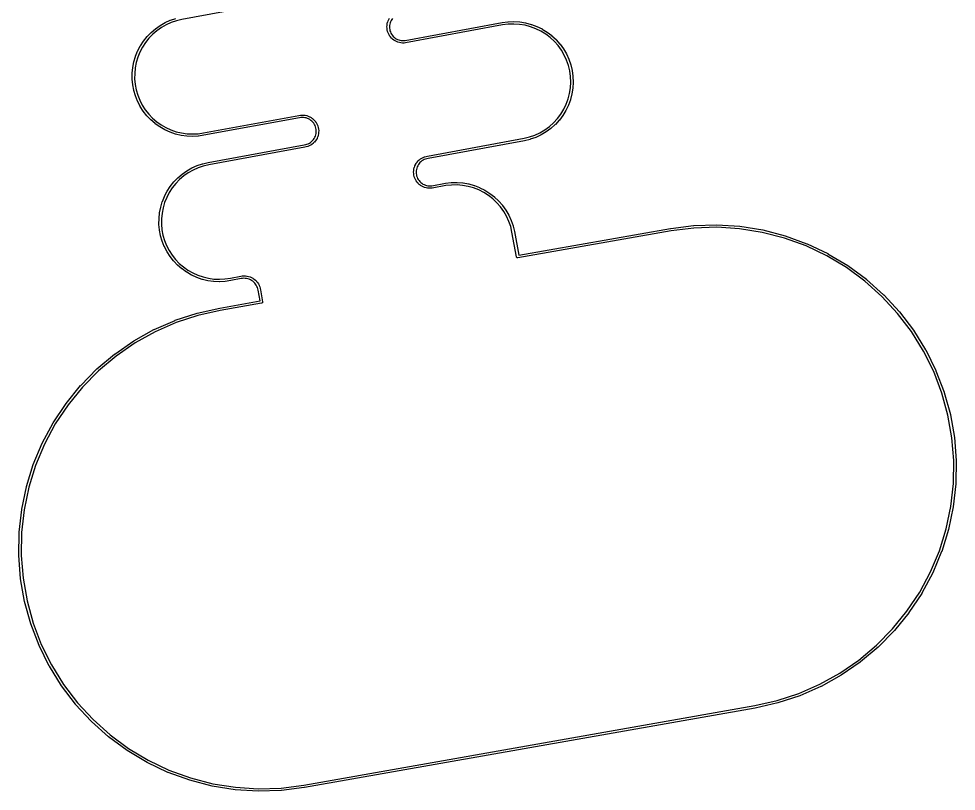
# Model space of a CAD drawing. Header units: metres. Extents: x 0 to 117, y 0 to 64.
# Drawn here: x 107.09 to 116.77, y -0.01 to 7.97 of the extents above; entities that cross this region are included whole.
import ezdxf

# ---------------------------------------------------------------- set-up
doc = ezdxf.new("R2010")
doc.units = ezdxf.units.M

msp = doc.modelspace()

# ---------------------------------------------------------------- linework, layer by layer
for points in [[(109.7702, 8.1391), (108.7788, 7.9578), (108.7788, 7.9578), (108.7788, 7.9578), (108.7788, 7.9578), (108.7231, 7.9448), (108.7231, 7.9448), (108.7231, 7.9448), (108.7231, 7.9448), (108.6692, 7.9267), (108.6692, 7.9267), (108.6692, 7.9267), (108.6692, 7.9267), (108.6172, 7.9034), (108.6172, 7.9034), (108.6172, 7.9034), (108.6172, 7.9034), (108.5677, 7.8753), (108.5677, 7.8753), (108.5677, 7.8753), (108.5677, 7.8753), (108.5211, 7.8426), (108.5211, 7.8426), (108.5211, 7.8426), (108.5211, 7.8426), (108.4778, 7.8056), (108.4778, 7.8056), (108.4778, 7.8056), (108.4778, 7.8056), (108.4383, 7.7647), (108.4383, 7.7647), (108.4383, 7.7647), (108.4383, 7.7647), (108.4029, 7.7201), (108.4029, 7.7201), (108.4029, 7.7201), (108.4029, 7.7201), (108.3718, 7.6724), (108.3718, 7.6724), (108.3718, 7.6724), (108.3718, 7.6724), (108.3455, 7.6219), (108.3455, 7.6219), (108.3455, 7.6219), (108.3455, 7.6219), (108.3241, 7.5692), (108.3241, 7.5692), (108.3241, 7.5692), (108.3241, 7.5692), (108.3079, 7.5146), (108.3079, 7.5146), (108.3079, 7.5146), (108.3079, 7.5146), (108.2969, 7.4588), (108.2969, 7.4588), (108.2969, 7.4588), (108.2969, 7.4588), (108.2913, 7.4021), (108.2913, 7.4021), (108.2913, 7.4021), (108.2913, 7.4021), (108.2912, 7.3452), (108.2912, 7.3452), (108.2912, 7.3452), (108.2912, 7.3452), (108.2965, 7.2885), (108.2965, 7.2885), (108.2965, 7.2885), (108.2965, 7.2885), (108.3071, 7.2326), (108.3071, 7.2326), (108.3071, 7.2326), (108.3071, 7.2326), (108.3231, 7.178), (108.3231, 7.178), (108.3231, 7.178), (108.3231, 7.178), (108.3442, 7.1251), (108.3442, 7.1251), (108.3442, 7.1251), (108.3442, 7.1251), (108.3703, 7.0745), (108.3703, 7.0745), (108.3703, 7.0745), (108.3703, 7.0745), (108.4011, 7.0266), (108.4011, 7.0266), (108.4011, 7.0266), (108.4011, 7.0266), (108.4363, 6.9819), (108.4363, 6.9819), (108.4363, 6.9819), (108.4363, 6.9819), (108.4756, 6.9407), (108.4756, 6.9407), (108.4756, 6.9407), (108.4756, 6.9407), (108.5187, 6.9035), (108.5187, 6.9035), (108.5187, 6.9035), (108.5187, 6.9035), (108.5651, 6.8705), (108.5651, 6.8705), (108.5651, 6.8705), (108.5651, 6.8705), (108.6144, 6.8422), (108.6144, 6.8422), (108.6144, 6.8422), (108.6144, 6.8422), (108.6663, 6.8187), (108.6663, 6.8187), (108.6663, 6.8187), (108.6663, 6.8187), (108.7201, 6.8002), (108.7201, 6.8002), (108.7201, 6.8002), (108.7201, 6.8002), (108.7755, 6.787), (108.7755, 6.787), (108.7755, 6.787), (108.7755, 6.787), (108.8319, 6.7791), (108.8319, 6.7791), (108.8319, 6.7791), (108.8319, 6.7791), (108.8888, 6.7767), (108.8888, 6.7767), (108.8888, 6.7767), (108.8888, 6.7767), (108.9456, 6.7797), (108.9456, 6.7797), (108.9456, 6.7797), (108.9456, 6.7797), (109.0023, 6.7882), (109.0023, 6.7882), (109.0023, 6.7882), (109.0023, 6.7882), (109.9868, 6.9678), (109.9869, 6.9678), (110.0017, 6.9705), (110.0029, 6.9706), (110.018, 6.9718), (110.0192, 6.9719), (110.0343, 6.9716), (110.0356, 6.9715), (110.0506, 6.9698), (110.0518, 6.9696), (110.0666, 6.9664), (110.0678, 6.9661), (110.0822, 6.9614), (110.0833, 6.961), (110.0972, 6.955), (110.0983, 6.9544), (110.1115, 6.9471), (110.1126, 6.9464), (110.125, 6.9378), (110.126, 6.9371), (110.1375, 6.9273), (110.1384, 6.9265), (110.1489, 6.9156), (110.1497, 6.9147), (110.1591, 6.9029), (110.1598, 6.9018), (110.168, 6.8891), (110.1686, 6.8881), (110.1755, 6.8746), (110.1761, 6.8735), (110.1816, 6.8595), (110.182, 6.8583), (110.1862, 6.8438), (110.1865, 6.8426), (110.1892, 6.8277), (110.1893, 6.8265), (110.1906, 6.8114), (110.1906, 6.8102), (110.1904, 6.7951), (110.1903, 6.7938), (110.1886, 6.7788), (110.1884, 6.7776), (110.1852, 6.7628), (110.1849, 6.7616), (110.1803, 6.7472), (110.1799, 6.7461), (110.1739, 6.7322), (110.1733, 6.7311), (110.166, 6.7179), (110.1654, 6.7168), (110.1568, 6.7044), (110.156, 6.7034), (110.1463, 6.6919), (110.1454, 6.6909), (110.1346, 6.6804), (110.1337, 6.6796), (110.1219, 6.6702), (110.1209, 6.6695), (110.1082, 6.6612), (110.1071, 6.6606), (110.0937, 6.6537), (110.0926, 6.6532), (110.0785, 6.6476), (110.0773, 6.6472), (110.0628, 6.643), (110.0618, 6.6427), (110.047, 6.6398), (110.0468, 6.6398), (109.0555, 6.4585), (109.0555, 6.4585), (109.0555, 6.4585), (109.0555, 6.4585), (108.9997, 6.4455), (108.9997, 6.4455), (108.9997, 6.4455), (108.9997, 6.4455), (108.9458, 6.4273), (108.9458, 6.4273), (108.9458, 6.4273), (108.9458, 6.4273), (108.8938, 6.404), (108.8938, 6.404), (108.8938, 6.404), (108.8938, 6.404), (108.8443, 6.376), (108.8443, 6.376), (108.8443, 6.376), (108.8443, 6.376), (108.7977, 6.3433), (108.7977, 6.3433), (108.7977, 6.3433), (108.7977, 6.3433), (108.7544, 6.3063), (108.7544, 6.3063), (108.7544, 6.3063), (108.7544, 6.3063), (108.7149, 6.2653), (108.7149, 6.2653), (108.7149, 6.2653), (108.7149, 6.2653), (108.6795, 6.2208), (108.6795, 6.2208), (108.6795, 6.2208), (108.6795, 6.2208), (108.6484, 6.173), (108.6484, 6.173), (108.6484, 6.173), (108.6484, 6.173), (108.6221, 6.1226), (108.6221, 6.1226), (108.6221, 6.1226), (108.6221, 6.1226), (108.6007, 6.0698), (108.6007, 6.0698), (108.6007, 6.0698), (108.6007, 6.0698), (108.5845, 6.0153), (108.5845, 6.0153), (108.5845, 6.0153), (108.5845, 6.0153), (108.5735, 5.9594), (108.5735, 5.9594), (108.5735, 5.9594), (108.5735, 5.9594), (108.5679, 5.9027), (108.5679, 5.9027), (108.5679, 5.9027), (108.5679, 5.9027), (108.5678, 5.8458), (108.5678, 5.8458), (108.5678, 5.8458), (108.5678, 5.8458), (108.5731, 5.7891), (108.5731, 5.7891), (108.5731, 5.7891), (108.5731, 5.7891), (108.5837, 5.7332), (108.5837, 5.7332), (108.5837, 5.7332), (108.5837, 5.7332), (108.5997, 5.6786), (108.5997, 5.6786), (108.5997, 5.6786), (108.5997, 5.6786), (108.6208, 5.6257), (108.6208, 5.6257), (108.6208, 5.6257), (108.6208, 5.6257), (108.6469, 5.5751), (108.6469, 5.5751), (108.6469, 5.5751), (108.6469, 5.5751), (108.6777, 5.5272), (108.6777, 5.5272), (108.6777, 5.5272), (108.6777, 5.5272), (108.7129, 5.4825), (108.7129, 5.4825), (108.7129, 5.4825), (108.7129, 5.4825), (108.7522, 5.4413), (108.7522, 5.4413), (108.7522, 5.4413), (108.7522, 5.4413), (108.7953, 5.4041), (108.7953, 5.4041), (108.7953, 5.4041), (108.7953, 5.4041), (108.8417, 5.3712), (108.8417, 5.3712), (108.8417, 5.3712), (108.8417, 5.3712), (108.891, 5.3428), (108.891, 5.3428), (108.891, 5.3428), (108.891, 5.3428), (108.9429, 5.3193), (108.9429, 5.3193), (108.9429, 5.3193), (108.9429, 5.3193), (108.9967, 5.3009), (108.9967, 5.3009), (108.9967, 5.3009), (108.9967, 5.3009), (109.0521, 5.2876), (109.0521, 5.2876), (109.0521, 5.2876), (109.0521, 5.2876), (109.1085, 5.2798), (109.1085, 5.2798), (109.1085, 5.2798), (109.1085, 5.2798), (109.1654, 5.2773), (109.1654, 5.2773), (109.1654, 5.2773), (109.1654, 5.2773), (109.2222, 5.2803), (109.2222, 5.2803), (109.2222, 5.2803), (109.2222, 5.2803), (109.2789, 5.2889), (109.2789, 5.2889), (109.2789, 5.2889), (109.2789, 5.2889), (109.3864, 5.3086), (109.3865, 5.3087), (109.4014, 5.3113), (109.4026, 5.3114), (109.4177, 5.3126), (109.419, 5.3126), (109.4341, 5.3123), (109.4353, 5.3122), (109.4504, 5.3104), (109.4516, 5.3102), (109.4664, 5.307), (109.4676, 5.3066), (109.482, 5.302), (109.4832, 5.3015), (109.497, 5.2955), (109.4982, 5.295), (109.5114, 5.2876), (109.5124, 5.287), (109.5249, 5.2783), (109.5259, 5.2776), (109.5375, 5.2678), (109.5384, 5.267), (109.5489, 5.2561), (109.5498, 5.2552), (109.5592, 5.2434), (109.5599, 5.2424), (109.5682, 5.2297), (109.5688, 5.2286), (109.5758, 5.2152), (109.5764, 5.2141), (109.582, 5.2), (109.5824, 5.1989), (109.5867, 5.1843), (109.587, 5.1831), (109.5899, 5.1682), (109.5899, 5.1681), (109.6122, 5.046), (109.6124, 5.0447), (109.6124, 5.0435), (109.6124, 5.0422), (109.6121, 5.041), (109.6118, 5.0398), (109.6114, 5.0386), (109.6108, 5.0375), (109.6102, 5.0364), (109.6094, 5.0354), (109.6085, 5.0345), (109.6076, 5.0337), (109.6066, 5.033), (109.6055, 5.0324), (109.6043, 5.0318), (109.6032, 5.0314), (109.6019, 5.0312), (109.1748, 4.9558), (109.1748, 4.9558), (109.1748, 4.9558), (109.1748, 4.9558), (108.9436, 4.9036), (108.9436, 4.9036), (108.9436, 4.9036), (108.9436, 4.9036), (108.7187, 4.8297), (108.7187, 4.8297), (108.7187, 4.8297), (108.7187, 4.8297), (108.5018, 4.7348), (108.5018, 4.7348), (108.5018, 4.7348), (108.5018, 4.7348), (108.295, 4.6197), (108.295, 4.6197), (108.295, 4.6197), (108.295, 4.6197), (108.1, 4.4855), (108.1, 4.4855), (108.1, 4.4855), (108.1, 4.4855), (107.9187, 4.3334), (107.9187, 4.3334), (107.9187, 4.3334), (107.9187, 4.3334), (107.7527, 4.1647), (107.7527, 4.1647), (107.7527, 4.1647), (107.7527, 4.1647), (107.6034, 3.981), (107.6034, 3.981), (107.6034, 3.981), (107.6034, 3.981), (107.4723, 3.7839), (107.4723, 3.7839), (107.4723, 3.7839), (107.4723, 3.7839), (107.3605, 3.5753), (107.3605, 3.5753), (107.3605, 3.5753), (107.3605, 3.5753), (107.2691, 3.3569), (107.2691, 3.3569), (107.2691, 3.3569), (107.2691, 3.3569), (107.1988, 3.1309), (107.1988, 3.1309), (107.1988, 3.1309), (107.1988, 3.1309), (107.1503, 2.8992), (107.1503, 2.8992), (107.1503, 2.8992), (107.1503, 2.8992), (107.1241, 2.664), (107.1241, 2.664), (107.1241, 2.664), (107.1241, 2.664), (107.1203, 2.4273), (107.1203, 2.4273), (107.1203, 2.4273), (107.1203, 2.4273), (107.1391, 2.1914), (107.1391, 2.1914), (107.1391, 2.1914), (107.1391, 2.1914), (107.1802, 1.9583), (107.1802, 1.9583), (107.1802, 1.9583), (107.1802, 1.9583), (107.2432, 1.7301), (107.2432, 1.7301), (107.2432, 1.7301), (107.2432, 1.7301), (107.3277, 1.509), (107.3277, 1.509), (107.3277, 1.509), (107.3277, 1.509), (107.4328, 1.2969), (107.4328, 1.2969), (107.4328, 1.2969), (107.4328, 1.2969), (107.5576, 1.0958), (107.5576, 1.0958), (107.5576, 1.0958), (107.5576, 1.0958), (107.701, 0.9074), (107.701, 0.9074), (107.701, 0.9074), (107.701, 0.9074), (107.8616, 0.7336), (107.8616, 0.7336), (107.8616, 0.7336), (107.8616, 0.7336), (108.038, 0.5757), (108.038, 0.5757), (108.038, 0.5757), (108.038, 0.5757), (108.2286, 0.4354), (108.2286, 0.4354), (108.2286, 0.4354), (108.2286, 0.4354), (108.4317, 0.3138), (108.4317, 0.3138), (108.4317, 0.3138), (108.4317, 0.3138), (108.6454, 0.2121), (108.6454, 0.2121), (108.6454, 0.2121), (108.6454, 0.2121), (108.8678, 0.1311), (108.8678, 0.1311), (108.8678, 0.1311), (108.8678, 0.1311), (109.0969, 0.0717), (109.0969, 0.0717), (109.0969, 0.0717), (109.0969, 0.0717), (109.3307, 0.0343), (109.3307, 0.0343), (109.3307, 0.0343), (109.3307, 0.0343), (109.5669, 0.0193), (109.5669, 0.0193), (109.5669, 0.0193), (109.5669, 0.0193), (109.8035, 0.0268), (109.8035, 0.0268), (109.8035, 0.0268), (109.8035, 0.0268), (110.0385, 0.057), (110.0385, 0.057), (110.0385, 0.057), (110.0385, 0.057), (114.6912, 0.8773), (114.6912, 0.8773), (114.6912, 0.8773), (114.6912, 0.8773), (114.9224, 0.9295), (114.9224, 0.9295), (114.9224, 0.9295), (114.9224, 0.9295), (115.1473, 1.0034), (115.1473, 1.0034), (115.1473, 1.0034), (115.1473, 1.0034), (115.3641, 1.0983), (115.3641, 1.0983), (115.3641, 1.0983), (115.3641, 1.0983), (115.5709, 1.2134), (115.5709, 1.2134), (115.5709, 1.2134), (115.5709, 1.2134), (115.7659, 1.3476), (115.7659, 1.3476), (115.7659, 1.3476), (115.7659, 1.3476), (115.9472, 1.4997), (115.9472, 1.4997), (115.9472, 1.4997), (115.9472, 1.4997), (116.1133, 1.6684), (116.1133, 1.6684), (116.1133, 1.6684), (116.1133, 1.6684), (116.2625, 1.8521), (116.2625, 1.8521), (116.2625, 1.8521), (116.2625, 1.8521), (116.3936, 2.0492), (116.3936, 2.0492), (116.3936, 2.0492), (116.3936, 2.0492), (116.5054, 2.2578), (116.5054, 2.2578), (116.5054, 2.2578), (116.5054, 2.2578), (116.5969, 2.4762), (116.5969, 2.4762), (116.5969, 2.4762), (116.5969, 2.4762), (116.6672, 2.7022), (116.6672, 2.7022), (116.6672, 2.7022), (116.6672, 2.7022), (116.7156, 2.9339), (116.7156, 2.9339), (116.7156, 2.9339), (116.7156, 2.9339), (116.7419, 3.1691), (116.7419, 3.1691), (116.7419, 3.1691), (116.7419, 3.1691), (116.7456, 3.4058), (116.7456, 3.4058), (116.7456, 3.4058), (116.7456, 3.4058), (116.7269, 3.6417), (116.7269, 3.6417), (116.7269, 3.6417), (116.7269, 3.6417), (116.6858, 3.8748), (116.6858, 3.8748), (116.6858, 3.8748), (116.6858, 3.8748), (116.6227, 4.103), (116.6227, 4.103), (116.6227, 4.103), (116.6227, 4.103), (116.5382, 4.3241), (116.5382, 4.3241), (116.5382, 4.3241), (116.5382, 4.3241), (116.4331, 4.5362), (116.4331, 4.5362), (116.4331, 4.5362), (116.4331, 4.5362), (116.3083, 4.7373), (116.3083, 4.7373), (116.3083, 4.7373), (116.3083, 4.7373), (116.165, 4.9257), (116.165, 4.9257), (116.165, 4.9257), (116.165, 4.9257), (116.0044, 5.0995), (116.0044, 5.0995), (116.0044, 5.0995), (116.0044, 5.0995), (115.828, 5.2574), (115.828, 5.2574), (115.828, 5.2574), (115.828, 5.2574), (115.6374, 5.3977), (115.6374, 5.3977), (115.6374, 5.3977), (115.6374, 5.3977), (115.4343, 5.5193), (115.4343, 5.5193), (115.4343, 5.5193), (115.4343, 5.5193), (115.2206, 5.621), (115.2206, 5.621), (115.2206, 5.621), (115.2206, 5.621), (114.9982, 5.702), (114.9982, 5.702), (114.9982, 5.702), (114.9982, 5.702), (114.7691, 5.7614), (114.7691, 5.7614), (114.7691, 5.7614), (114.7691, 5.7614), (114.5353, 5.7988), (114.5353, 5.7988), (114.5353, 5.7988), (114.5353, 5.7988), (114.2991, 5.8139), (114.2991, 5.8139), (114.2991, 5.8139), (114.2991, 5.8139), (114.0625, 5.8064), (114.0625, 5.8064), (114.0625, 5.8064), (114.0625, 5.8064), (113.8274, 5.7764), (113.8274, 5.7764), (113.8274, 5.7764), (113.8274, 5.7764), (112.2473, 5.4978), (112.2461, 5.4976), (112.2449, 5.4976), (112.2436, 5.4977), (112.2424, 5.4979), (112.2412, 5.4982), (112.2401, 5.4986), (112.2389, 5.4992), (112.2379, 5.4998), (112.2369, 5.5006), (112.236, 5.5014), (112.2352, 5.5024), (112.2345, 5.5034), (112.2338, 5.5045), (112.2333, 5.5056), (112.2329, 5.5068), (112.2326, 5.508), (112.1855, 5.7642), (112.1855, 5.7642), (112.1855, 5.7642), (112.1855, 5.7642), (112.1721, 5.8206), (112.1721, 5.8206), (112.1721, 5.8206), (112.1721, 5.8206), (112.1535, 5.8751), (112.1535, 5.8751), (112.1535, 5.8751), (112.1535, 5.8751), (112.1297, 5.9275), (112.1297, 5.9275), (112.1297, 5.9275), (112.1297, 5.9275), (112.101, 5.9775), (112.101, 5.9775), (112.101, 5.9775), (112.101, 5.9775), (112.0675, 6.0244), (112.0675, 6.0244), (112.0675, 6.0244), (112.0675, 6.0244), (112.0297, 6.0678), (112.0297, 6.0678), (112.0297, 6.0678), (112.0297, 6.0678), (111.9879, 6.1074), (111.9879, 6.1074), (111.9879, 6.1074), (111.9879, 6.1074), (111.9424, 6.1428), (111.9424, 6.1428), (111.9424, 6.1428), (111.9424, 6.1428), (111.8938, 6.1736), (111.8938, 6.1736), (111.8938, 6.1736), (111.8938, 6.1736), (111.8424, 6.1996), (111.8424, 6.1996), (111.8424, 6.1996), (111.8424, 6.1996), (111.7887, 6.2205), (111.7887, 6.2205), (111.7887, 6.2205), (111.7887, 6.2205), (111.7332, 6.2361), (111.7332, 6.2361), (111.7332, 6.2361), (111.7332, 6.2361), (111.6765, 6.2463), (111.6765, 6.2463), (111.6765, 6.2463), (111.6765, 6.2463), (111.6191, 6.251), (111.6191, 6.251), (111.6191, 6.251), (111.6191, 6.251), (111.5615, 6.25), (111.5615, 6.25), (111.5615, 6.25), (111.5615, 6.25), (111.504, 6.2437), (111.504, 6.2437), (111.504, 6.2437), (111.504, 6.2437), (111.3627, 6.2179), (111.3617, 6.2177), (111.3471, 6.2162), (111.3458, 6.2162), (111.3311, 6.2161), (111.3299, 6.2161), (111.3152, 6.2175), (111.314, 6.2177), (111.2995, 6.2204), (111.2983, 6.2207), (111.2841, 6.2248), (111.283, 6.2252), (111.2693, 6.2306), (111.2682, 6.2311), (111.255, 6.2378), (111.254, 6.2384), (111.2416, 6.2464), (111.2406, 6.2471), (111.229, 6.2562), (111.228, 6.257), (111.2174, 6.2672), (111.2165, 6.268), (111.2069, 6.2792), (111.2061, 6.2801), (111.1976, 6.2922), (111.1969, 6.2932), (111.1895, 6.306), (111.189, 6.307), (111.1829, 6.3205), (111.1824, 6.3216), (111.1776, 6.3356), (111.1773, 6.3367), (111.1738, 6.3511), (111.1736, 6.3523), (111.1716, 6.3669), (111.1715, 6.3681), (111.1708, 6.3828), (111.1708, 6.384), (111.1716, 6.3988), (111.1717, 6.4), (111.1739, 6.4146), (111.1741, 6.4158), (111.1777, 6.4301), (111.178, 6.4312), (111.1829, 6.4451), (111.1834, 6.4463), (111.1896, 6.4597), (111.1901, 6.4607), (111.1976, 6.4735), (111.1983, 6.4745), (111.2069, 6.4864), (111.2077, 6.4874), (111.2174, 6.4984), (111.2183, 6.4993), (111.229, 6.5094), (111.23, 6.5102), (111.2416, 6.5192), (111.2426, 6.5199), (111.2551, 6.5277), (111.2562, 6.5283), (111.2694, 6.535), (111.2705, 6.5355), (111.2842, 6.5408), (111.2854, 6.5412), (111.2996, 6.5452), (111.3007, 6.5454), (111.3152, 6.5482), (111.3152, 6.5482), (112.31, 6.732), (112.31, 6.732), (112.31, 6.732), (112.31, 6.732), (112.3669, 6.7459), (112.3669, 6.7459), (112.3669, 6.7459), (112.3669, 6.7459), (112.4218, 6.7652), (112.4218, 6.7652), (112.4218, 6.7652), (112.4218, 6.7652), (112.4746, 6.7898), (112.4746, 6.7898), (112.4746, 6.7898), (112.4746, 6.7898), (112.5247, 6.8195), (112.5247, 6.8195), (112.5247, 6.8195), (112.5247, 6.8195), (112.5717, 6.8539), (112.5717, 6.8539), (112.5717, 6.8539), (112.5717, 6.8539), (112.6152, 6.8927), (112.6152, 6.8927), (112.6152, 6.8927), (112.6152, 6.8927), (112.6546, 6.9356), (112.6546, 6.9356), (112.6546, 6.9356), (112.6546, 6.9356), (112.6896, 6.9821), (112.6896, 6.9821), (112.6896, 6.9821), (112.6896, 6.9821), (112.7199, 7.0318), (112.7199, 7.0318), (112.7199, 7.0318), (112.7199, 7.0318), (112.7452, 7.0843), (112.7452, 7.0843), (112.7452, 7.0843), (112.7452, 7.0843), (112.7653, 7.1389), (112.7653, 7.1389), (112.7653, 7.1389), (112.7653, 7.1389), (112.7799, 7.1953), (112.7799, 7.1953), (112.7799, 7.1953), (112.7799, 7.1953), (112.789, 7.2529), (112.789, 7.2529), (112.789, 7.2529), (112.789, 7.2529), (112.7924, 7.311), (112.7924, 7.311), (112.7924, 7.311), (112.7924, 7.311), (112.7901, 7.3692), (112.7901, 7.3692), (112.7901, 7.3692), (112.7901, 7.3692), (112.7821, 7.4269), (112.7821, 7.4269), (112.7821, 7.4269), (112.7821, 7.4269), (112.7685, 7.4835), (112.7685, 7.4835), (112.7685, 7.4835), (112.7685, 7.4835), (112.7494, 7.5386), (112.7494, 7.5386), (112.7494, 7.5386), (112.7494, 7.5386), (112.7251, 7.5915), (112.7251, 7.5915), (112.7251, 7.5915), (112.7251, 7.5915), (112.6957, 7.6417), (112.6957, 7.6417), (112.6957, 7.6417), (112.6957, 7.6417), (112.6615, 7.6889), (112.6615, 7.6889), (112.6615, 7.6889), (112.6615, 7.6889), (112.6229, 7.7325), (112.6229, 7.7325), (112.6229, 7.7325), (112.6229, 7.7325), (112.5802, 7.7721), (112.5802, 7.7721), (112.5802, 7.7721), (112.5802, 7.7721), (112.5338, 7.8074), (112.5338, 7.8074), (112.5338, 7.8074), (112.5338, 7.8074), (112.4842, 7.8379), (112.4842, 7.8379), (112.4842, 7.8379), (112.4842, 7.8379), (112.4319, 7.8635), (112.4319, 7.8635), (112.4319, 7.8635), (112.4319, 7.8635), (112.3773, 7.8838), (112.3773, 7.8838), (112.3773, 7.8838), (112.3773, 7.8838), (112.321, 7.8987), (112.321, 7.8987), (112.321, 7.8987), (112.321, 7.8987), (112.2635, 7.908), (112.2635, 7.908), (112.2635, 7.908), (112.2635, 7.908), (112.2054, 7.9117), (112.2054, 7.9117), (112.2054, 7.9117), (112.2054, 7.9117), (112.1472, 7.9096), (112.1472, 7.9096), (112.1472, 7.9096), (112.1472, 7.9096), (112.0892, 7.9018), (112.0892, 7.9018), (112.0892, 7.9018), (112.0892, 7.9018), (111.0874, 7.717), (111.0864, 7.7168), (111.0717, 7.7153), (111.0705, 7.7153), (111.0558, 7.7152), (111.0545, 7.7153), (111.0399, 7.7166), (111.0387, 7.7168), (111.0242, 7.7195), (111.023, 7.7198), (111.0088, 7.7239), (111.0077, 7.7243), (110.9939, 7.7297), (110.9928, 7.7302), (110.9797, 7.7369), (110.9787, 7.7375), (110.9662, 7.7455), (110.9652, 7.7462), (110.9536, 7.7553), (110.9527, 7.7561), (110.942, 7.7663), (110.9412, 7.7672), (110.9315, 7.7783), (110.9308, 7.7793), (110.9222, 7.7913), (110.9216, 7.7923), (110.9142, 7.8051), (110.9136, 7.8062), (110.9075, 7.8196), (110.9071, 7.8207), (110.9023, 7.8347), (110.9019, 7.8358), (110.8985, 7.8502), (110.8983, 7.8514), (110.8962, 7.866), (110.8961, 7.8672), (110.8955, 7.8819), (110.8955, 7.8831), (110.8962, 7.8979), (110.8964, 7.8991), (110.8985, 7.9137), (110.8988, 7.9149), (110.9023, 7.9292), (110.9027, 7.9303), (110.9076, 7.9443), (110.908, 7.9454), (110.9142, 7.9588), (110.9148, 7.9598), (110.9223, 7.9726)], [(110.9518, 7.9701), (110.9439, 7.9592), (110.9439, 7.9592), (110.9439, 7.9592), (110.9439, 7.9592), (110.937, 7.9475), (110.937, 7.9475), (110.937, 7.9475), (110.937, 7.9475), (110.9313, 7.9352), (110.9313, 7.9352), (110.9313, 7.9352), (110.9313, 7.9352), (110.9268, 7.9225), (110.9268, 7.9225), (110.9268, 7.9225), (110.9268, 7.9225), (110.9236, 7.9093), (110.9236, 7.9093), (110.9236, 7.9093), (110.9236, 7.9093), (110.9216, 7.8959), (110.9216, 7.8959), (110.9216, 7.8959), (110.9216, 7.8959), (110.9209, 7.8824), (110.9209, 7.8824), (110.9209, 7.8824), (110.9209, 7.8824), (110.9215, 7.8689), (110.9215, 7.8689), (110.9215, 7.8689), (110.9215, 7.8689), (110.9234, 7.8555), (110.9234, 7.8555), (110.9234, 7.8555), (110.9234, 7.8555), (110.9265, 7.8423), (110.9265, 7.8423), (110.9265, 7.8423), (110.9265, 7.8423), (110.9309, 7.8296), (110.9309, 7.8296), (110.9309, 7.8296), (110.9309, 7.8296), (110.9365, 7.8172), (110.9365, 7.8172), (110.9365, 7.8172), (110.9365, 7.8172), (110.9433, 7.8055), (110.9433, 7.8055), (110.9433, 7.8055), (110.9433, 7.8055), (110.9511, 7.7945), (110.9511, 7.7945), (110.9511, 7.7945), (110.9511, 7.7945), (110.96, 7.7843), (110.96, 7.7843), (110.96, 7.7843), (110.96, 7.7843), (110.9698, 7.7749), (110.9698, 7.7749), (110.9698, 7.7749), (110.9698, 7.7749), (110.9804, 7.7666), (110.9804, 7.7666), (110.9804, 7.7666), (110.9804, 7.7666), (110.9918, 7.7593), (110.9918, 7.7593), (110.9918, 7.7593), (110.9918, 7.7593), (111.0039, 7.7531), (111.0039, 7.7531), (111.0039, 7.7531), (111.0039, 7.7531), (111.0165, 7.7481), (111.0165, 7.7481), (111.0165, 7.7481), (111.0165, 7.7481), (111.0295, 7.7443), (111.0295, 7.7443), (111.0295, 7.7443), (111.0295, 7.7443), (111.0428, 7.7418), (111.0428, 7.7418), (111.0428, 7.7418), (111.0428, 7.7418), (111.0562, 7.7406), (111.0562, 7.7406), (111.0562, 7.7406), (111.0562, 7.7406), (111.0698, 7.7407), (111.0698, 7.7407), (111.0698, 7.7407), (111.0698, 7.7407), (111.0833, 7.7421), (111.0833, 7.7421), (111.0833, 7.7421), (111.0833, 7.7421), (112.0848, 7.9269), (112.0855, 7.927), (112.1444, 7.9349), (112.1457, 7.935), (112.2051, 7.9371), (112.2064, 7.9371), (112.2657, 7.9333), (112.267, 7.9332), (112.3257, 7.9237), (112.3269, 7.9234), (112.3844, 7.9082), (112.3856, 7.9078), (112.4413, 7.8871), (112.4425, 7.8866), (112.4959, 7.8605), (112.497, 7.8599), (112.5477, 7.8287), (112.5487, 7.828), (112.596, 7.792), (112.597, 7.7912), (112.6406, 7.7507), (112.6415, 7.7498), (112.6809, 7.7053), (112.6817, 7.7043), (112.7166, 7.6562), (112.7173, 7.6551), (112.7473, 7.6038), (112.7479, 7.6027), (112.7728, 7.5486), (112.7732, 7.5475), (112.7927, 7.4913), (112.793, 7.4901), (112.8069, 7.4322), (112.8072, 7.431), (112.8153, 7.3721), (112.8154, 7.3708), (112.8178, 7.3114), (112.8178, 7.3101), (112.8143, 7.2508), (112.8142, 7.2495), (112.8049, 7.1908), (112.8047, 7.1895), (112.7897, 7.132), (112.7894, 7.1308), (112.7689, 7.0749), (112.7684, 7.0738), (112.7425, 7.0202), (112.7419, 7.0191), (112.711, 6.9683), (112.7103, 6.9673), (112.6745, 6.9198), (112.6737, 6.9188), (112.6334, 6.875), (112.6326, 6.8742), (112.5882, 6.8345), (112.5872, 6.8337), (112.5392, 6.7986), (112.5382, 6.7979), (112.487, 6.7676), (112.4859, 6.7671), (112.432, 6.7419), (112.4308, 6.7415), (112.3747, 6.7217), (112.3735, 6.7214), (112.3157, 6.7072), (112.315, 6.7071), (111.3199, 6.5232), (111.3199, 6.5232), (111.3199, 6.5232), (111.3199, 6.5232), (111.3059, 6.5206), (111.3059, 6.5206), (111.3059, 6.5206), (111.3059, 6.5206), (111.2929, 6.5169), (111.2929, 6.5169), (111.2929, 6.5169), (111.2929, 6.5169), (111.2802, 6.512), (111.2802, 6.512), (111.2802, 6.512), (111.2802, 6.512), (111.2681, 6.5059), (111.2681, 6.5059), (111.2681, 6.5059), (111.2681, 6.5059), (111.2567, 6.4987), (111.2567, 6.4987), (111.2567, 6.4987), (111.2567, 6.4987), (111.246, 6.4904), (111.246, 6.4904), (111.246, 6.4904), (111.246, 6.4904), (111.2361, 6.4812), (111.2361, 6.4812), (111.2361, 6.4812), (111.2361, 6.4812), (111.2272, 6.471), (111.2272, 6.471), (111.2272, 6.471), (111.2272, 6.471), (111.2192, 6.4601), (111.2192, 6.4601), (111.2192, 6.4601), (111.2192, 6.4601), (111.2124, 6.4484), (111.2124, 6.4484), (111.2124, 6.4484), (111.2124, 6.4484), (111.2067, 6.4361), (111.2067, 6.4361), (111.2067, 6.4361), (111.2067, 6.4361), (111.2022, 6.4234), (111.2022, 6.4234), (111.2022, 6.4234), (111.2022, 6.4234), (111.1989, 6.4102), (111.1989, 6.4102), (111.1989, 6.4102), (111.1989, 6.4102), (111.1969, 6.3968), (111.1969, 6.3968), (111.1969, 6.3968), (111.1969, 6.3968), (111.1962, 6.3833), (111.1962, 6.3833), (111.1962, 6.3833), (111.1962, 6.3833), (111.1968, 6.3698), (111.1968, 6.3698), (111.1968, 6.3698), (111.1968, 6.3698), (111.1987, 6.3564), (111.1987, 6.3564), (111.1987, 6.3564), (111.1987, 6.3564), (111.2018, 6.3432), (111.2018, 6.3432), (111.2018, 6.3432), (111.2018, 6.3432), (111.2062, 6.3304), (111.2062, 6.3304), (111.2062, 6.3304), (111.2062, 6.3304), (111.2119, 6.3181), (111.2119, 6.3181), (111.2119, 6.3181), (111.2119, 6.3181), (111.2186, 6.3064), (111.2186, 6.3064), (111.2186, 6.3064), (111.2186, 6.3064), (111.2265, 6.2954), (111.2265, 6.2954), (111.2265, 6.2954), (111.2265, 6.2954), (111.2353, 6.2851), (111.2353, 6.2851), (111.2353, 6.2851), (111.2353, 6.2851), (111.2451, 6.2758), (111.2451, 6.2758), (111.2451, 6.2758), (111.2451, 6.2758), (111.2558, 6.2675), (111.2558, 6.2675), (111.2558, 6.2675), (111.2558, 6.2675), (111.2672, 6.2602), (111.2672, 6.2602), (111.2672, 6.2602), (111.2672, 6.2602), (111.2792, 6.254), (111.2792, 6.254), (111.2792, 6.254), (111.2792, 6.254), (111.2918, 6.249), (111.2918, 6.249), (111.2918, 6.249), (111.2918, 6.249), (111.3048, 6.2452), (111.3048, 6.2452), (111.3048, 6.2452), (111.3048, 6.2452), (111.3181, 6.2427), (111.3181, 6.2427), (111.3181, 6.2427), (111.3181, 6.2427), (111.3316, 6.2415), (111.3316, 6.2415), (111.3316, 6.2415), (111.3316, 6.2415), (111.3451, 6.2416), (111.3451, 6.2416), (111.3451, 6.2416), (111.3451, 6.2416), (111.3587, 6.243), (111.3587, 6.243), (111.3587, 6.243), (111.3587, 6.243), (111.4999, 6.2688), (111.5008, 6.2689), (111.5593, 6.2754), (111.5605, 6.2754), (111.6193, 6.2764), (111.6205, 6.2763), (111.6792, 6.2716), (111.6804, 6.2714), (111.7383, 6.261), (111.7395, 6.2607), (111.7961, 6.2448), (111.7973, 6.2444), (111.8521, 6.2231), (111.8533, 6.2226), (111.9058, 6.196), (111.9068, 6.1954), (111.9566, 6.164), (111.9576, 6.1632), (112.004, 6.1271), (112.0049, 6.1263), (112.0476, 6.0859), (112.0485, 6.085), (112.0871, 6.0406), (112.0879, 6.0396), (112.122, 5.9917), (112.1227, 5.9907), (112.1521, 5.9397), (112.1526, 5.9386), (112.1769, 5.885), (112.1774, 5.8839), (112.1964, 5.8282), (112.1967, 5.827), (112.2103, 5.7697), (112.2104, 5.7691), (112.2553, 5.525), (112.2553, 5.525), (112.2553, 5.525), (112.2553, 5.525), (112.2553, 5.525), (112.2553, 5.525), (112.2553, 5.525), (112.2553, 5.525), (112.2553, 5.525), (112.2553, 5.525), (112.2553, 5.525), (112.2553, 5.525), (112.2553, 5.525), (112.2553, 5.525), (112.2553, 5.525), (112.2553, 5.525), (112.2553, 5.525), (112.2553, 5.525), (112.2553, 5.525), (112.2553, 5.525), (112.2553, 5.525), (112.2553, 5.525), (112.2553, 5.525), (112.2553, 5.525), (112.2553, 5.525), (112.2553, 5.525), (112.2553, 5.525), (112.2553, 5.525), (112.2553, 5.525), (112.2553, 5.525), (112.2553, 5.525), (112.2553, 5.525), (112.2553, 5.525), (112.2553, 5.525), (113.8233, 5.8014), (113.8239, 5.8015), (114.0599, 5.8316), (114.0611, 5.8317), (114.2989, 5.8393), (114.3001, 5.8393), (114.5375, 5.8242), (114.5388, 5.824), (114.7737, 5.7864), (114.7749, 5.7862), (115.0051, 5.7264), (115.0063, 5.7261), (115.2299, 5.6447), (115.231, 5.6442), (115.4458, 5.542), (115.4468, 5.5414), (115.651, 5.4192), (115.652, 5.4185), (115.8436, 5.2775), (115.8445, 5.2767), (116.0218, 5.1181), (116.0227, 5.1172), (116.1841, 4.9425), (116.1849, 4.9415), (116.3289, 4.7522), (116.3296, 4.7512), (116.455, 4.549), (116.4556, 4.548), (116.5613, 4.3348), (116.5618, 4.3337), (116.6467, 4.1115), (116.647, 4.1103), (116.7104, 3.881), (116.7107, 3.8798), (116.752, 3.6455), (116.7522, 3.6443), (116.771, 3.4072), (116.7711, 3.406), (116.7673, 3.1681), (116.7672, 3.1669), (116.7408, 2.9304), (116.7406, 2.9293), (116.6919, 2.6964), (116.6916, 2.6952), (116.621, 2.468), (116.6205, 2.4669), (116.5286, 2.2475), (116.5281, 2.2464), (116.4157, 2.0367), (116.4151, 2.0356), (116.2833, 1.8376), (116.2826, 1.8366), (116.1326, 1.6519), (116.1318, 1.651), (115.9649, 1.4815), (115.964, 1.4807), (115.7818, 1.3277), (115.7808, 1.327), (115.5849, 1.1921), (115.5838, 1.1915), (115.3759, 1.0758), (115.3748, 1.0753), (115.1569, 0.9799), (115.1558, 0.9794), (114.9297, 0.9052), (114.9286, 0.9049), (114.6965, 0.8525), (114.6959, 0.8524), (110.0426, 0.0319), (110.042, 0.0319), (109.8061, 0.0015), (109.8049, 0.0014), (109.5671, -0.0062), (109.5659, -0.0061), (109.3284, 0.0089), (109.3272, 0.0091), (109.0923, 0.0467), (109.0911, 0.0469), (108.8608, 0.1067), (108.8597, 0.107), (108.6361, 0.1884), (108.635, 0.1889), (108.4202, 0.2911), (108.4191, 0.2917), (108.215, 0.4139), (108.214, 0.4146), (108.0224, 0.5556), (108.0215, 0.5564), (107.8442, 0.715), (107.8433, 0.7159), (107.6819, 0.8906), (107.6811, 0.8916), (107.537, 1.0809), (107.5363, 1.0819), (107.4109, 1.284), (107.4103, 1.2851), (107.3047, 1.4983), (107.3042, 1.4994), (107.2193, 1.7216), (107.2189, 1.7228), (107.1555, 1.9521), (107.1552, 1.9532), (107.1139, 2.1875), (107.1138, 2.1887), (107.0949, 2.4259), (107.0949, 2.4271), (107.0987, 2.665), (107.0987, 2.6662), (107.1251, 2.9026), (107.1253, 2.9038), (107.174, 3.1367), (107.1743, 3.1379), (107.245, 3.3651), (107.2454, 3.3662), (107.3373, 3.5856), (107.3378, 3.5867), (107.4502, 3.7964), (107.4508, 3.7975), (107.5826, 3.9955), (107.5833, 3.9965), (107.7333, 4.1812), (107.7341, 4.1821), (107.901, 4.3516), (107.9019, 4.3524), (108.0842, 4.5054), (108.0851, 4.5061), (108.2811, 4.641), (108.2821, 4.6416), (108.49, 4.7573), (108.4911, 4.7579), (108.7091, 4.8532), (108.7102, 4.8537), (108.9362, 4.9279), (108.9374, 4.9282), (109.1694, 4.9806), (109.17, 4.9808), (109.5849, 5.054), (109.5849, 5.054), (109.5849, 5.054), (109.5849, 5.054), (109.5849, 5.054), (109.5849, 5.054), (109.5849, 5.054), (109.5849, 5.054), (109.5849, 5.054), (109.5849, 5.054), (109.5849, 5.054), (109.5849, 5.054), (109.5849, 5.054), (109.5849, 5.054), (109.5849, 5.054), (109.5849, 5.054), (109.5849, 5.054), (109.5849, 5.054), (109.5849, 5.054), (109.5849, 5.054), (109.5849, 5.054), (109.5849, 5.054), (109.5849, 5.054), (109.5849, 5.054), (109.5849, 5.054), (109.5849, 5.054), (109.5849, 5.054), (109.5849, 5.054), (109.5849, 5.054), (109.5849, 5.054), (109.5849, 5.054), (109.5849, 5.054), (109.5849, 5.054), (109.5849, 5.054), (109.5649, 5.1635), (109.5649, 5.1635), (109.5649, 5.1635), (109.5649, 5.1635), (109.5622, 5.1777), (109.5622, 5.1777), (109.5622, 5.1777), (109.5622, 5.1777), (109.5582, 5.1911), (109.5582, 5.1911), (109.5582, 5.1911), (109.5582, 5.1911), (109.553, 5.204), (109.553, 5.204), (109.553, 5.204), (109.553, 5.204), (109.5466, 5.2163), (109.5466, 5.2163), (109.5466, 5.2163), (109.5466, 5.2163), (109.539, 5.228), (109.539, 5.228), (109.539, 5.228), (109.539, 5.228), (109.5303, 5.2388), (109.5303, 5.2388), (109.5303, 5.2388), (109.5303, 5.2388), (109.5206, 5.2488), (109.5206, 5.2488), (109.5206, 5.2488), (109.5206, 5.2488), (109.51, 5.2578), (109.51, 5.2578), (109.51, 5.2578), (109.51, 5.2578), (109.4985, 5.2657), (109.4985, 5.2657), (109.4985, 5.2657), (109.4985, 5.2657), (109.4864, 5.2725), (109.4864, 5.2725), (109.4864, 5.2725), (109.4864, 5.2725), (109.4736, 5.278), (109.4736, 5.278), (109.4736, 5.278), (109.4736, 5.278), (109.4604, 5.2823), (109.4604, 5.2823), (109.4604, 5.2823), (109.4604, 5.2823), (109.4468, 5.2853), (109.4468, 5.2853), (109.4468, 5.2853), (109.4468, 5.2853), (109.4329, 5.2869), (109.4329, 5.2869), (109.4329, 5.2869), (109.4329, 5.2869), (109.419, 5.2872), (109.419, 5.2872), (109.419, 5.2872), (109.419, 5.2872), (109.4052, 5.2861), (109.4052, 5.2861), (109.4052, 5.2861), (109.4052, 5.2861), (109.3909, 5.2836), (109.3909, 5.2836), (109.3909, 5.2836), (109.3909, 5.2836), (109.2833, 5.2638), (109.2829, 5.2638), (109.2254, 5.2551), (109.2241, 5.255), (109.1661, 5.2519), (109.1649, 5.2519), (109.1068, 5.2544), (109.1056, 5.2545), (109.048, 5.2626), (109.0468, 5.2628), (108.9902, 5.2763), (108.9891, 5.2766), (108.9341, 5.2955), (108.933, 5.2959), (108.88, 5.3199), (108.8789, 5.3205), (108.8285, 5.3495), (108.8275, 5.3501), (108.7801, 5.3837), (108.7791, 5.3845), (108.7351, 5.4225), (108.7342, 5.4233), (108.6941, 5.4654), (108.6933, 5.4663), (108.6573, 5.512), (108.6566, 5.513), (108.6252, 5.5619), (108.6246, 5.5629), (108.5979, 5.6146), (108.5974, 5.6157), (108.5759, 5.6697), (108.5755, 5.6709), (108.5592, 5.7267), (108.5589, 5.7279), (108.548, 5.785), (108.5478, 5.7862), (108.5424, 5.8441), (108.5424, 5.8453), (108.5425, 5.9034), (108.5426, 5.9046), (108.5483, 5.9625), (108.5485, 5.9637), (108.5597, 6.0207), (108.5599, 6.0219), (108.5765, 6.0776), (108.5769, 6.0788), (108.5988, 6.1327), (108.5993, 6.1338), (108.6262, 6.1853), (108.6268, 6.1864), (108.6585, 6.2351), (108.6592, 6.2361), (108.6954, 6.2816), (108.6962, 6.2825), (108.7366, 6.3243), (108.7375, 6.3252), (108.7817, 6.363), (108.7826, 6.3637), (108.8302, 6.3971), (108.8312, 6.3978), (108.8818, 6.4264), (108.8829, 6.427), (108.936, 6.4507), (108.9371, 6.4512), (108.9922, 6.4697), (108.9934, 6.4701), (109.05, 6.4833), (109.0506, 6.4834), (110.0421, 6.6647), (110.0421, 6.6647), (110.0421, 6.6647), (110.0421, 6.6647), (110.0563, 6.6676), (110.0563, 6.6676), (110.0563, 6.6676), (110.0563, 6.6676), (110.0697, 6.6714), (110.0697, 6.6714), (110.0697, 6.6714), (110.0697, 6.6714), (110.0826, 6.6765), (110.0826, 6.6765), (110.0826, 6.6765), (110.0826, 6.6765), (110.0949, 6.6829), (110.0949, 6.6829), (110.0949, 6.6829), (110.0949, 6.6829), (110.1065, 6.6904), (110.1065, 6.6904), (110.1065, 6.6904), (110.1065, 6.6904), (110.1173, 6.6991), (110.1173, 6.6991), (110.1173, 6.6991), (110.1173, 6.6991), (110.1273, 6.7087), (110.1273, 6.7087), (110.1273, 6.7087), (110.1273, 6.7087), (110.1362, 6.7193), (110.1362, 6.7193), (110.1362, 6.7193), (110.1362, 6.7193), (110.1441, 6.7307), (110.1441, 6.7307), (110.1441, 6.7307), (110.1441, 6.7307), (110.1508, 6.7428), (110.1508, 6.7428), (110.1508, 6.7428), (110.1508, 6.7428), (110.1563, 6.7556), (110.1563, 6.7556), (110.1563, 6.7556), (110.1563, 6.7556), (110.1605, 6.7688), (110.1605, 6.7688), (110.1605, 6.7688), (110.1605, 6.7688), (110.1634, 6.7823), (110.1634, 6.7823), (110.1634, 6.7823), (110.1634, 6.7823), (110.165, 6.7961), (110.165, 6.7961), (110.165, 6.7961), (110.165, 6.7961), (110.1652, 6.8099), (110.1652, 6.8099), (110.1652, 6.8099), (110.1652, 6.8099), (110.1641, 6.8237), (110.1641, 6.8237), (110.1641, 6.8237), (110.1641, 6.8237), (110.1616, 6.8374), (110.1616, 6.8374), (110.1616, 6.8374), (110.1616, 6.8374), (110.1578, 6.8507), (110.1578, 6.8507), (110.1578, 6.8507), (110.1578, 6.8507), (110.1527, 6.8636), (110.1527, 6.8636), (110.1527, 6.8636), (110.1527, 6.8636), (110.1463, 6.8759), (110.1463, 6.8759), (110.1463, 6.8759), (110.1463, 6.8759), (110.1388, 6.8875), (110.1388, 6.8875), (110.1388, 6.8875), (110.1388, 6.8875), (110.1302, 6.8984), (110.1302, 6.8984), (110.1302, 6.8984), (110.1302, 6.8984), (110.1206, 6.9083), (110.1206, 6.9083), (110.1206, 6.9083), (110.1206, 6.9083), (110.11, 6.9173), (110.11, 6.9173), (110.11, 6.9173), (110.11, 6.9173), (110.0986, 6.9252), (110.0986, 6.9252), (110.0986, 6.9252), (110.0986, 6.9252), (110.0865, 6.9319), (110.0865, 6.9319), (110.0865, 6.9319), (110.0865, 6.9319), (110.0738, 6.9375), (110.0738, 6.9375), (110.0738, 6.9375), (110.0738, 6.9375), (110.0606, 6.9417), (110.0606, 6.9417), (110.0606, 6.9417), (110.0606, 6.9417), (110.047, 6.9446), (110.047, 6.9446), (110.047, 6.9446), (110.047, 6.9446), (110.0333, 6.9462), (110.0333, 6.9462), (110.0333, 6.9462), (110.0333, 6.9462), (110.0194, 6.9465), (110.0194, 6.9465), (110.0194, 6.9465), (110.0194, 6.9465), (110.0056, 6.9454), (110.0056, 6.9454), (110.0056, 6.9454), (110.0056, 6.9454), (109.9914, 6.9428), (109.9914, 6.9428), (109.0066, 6.7632), (109.0063, 6.7631), (108.9488, 6.7544), (108.9475, 6.7543), (108.8895, 6.7513), (108.8883, 6.7513), (108.8302, 6.7538), (108.829, 6.7539), (108.7714, 6.7619), (108.7702, 6.7621), (108.7136, 6.7757), (108.7125, 6.776), (108.6575, 6.7948), (108.6563, 6.7953), (108.6034, 6.8193), (108.6023, 6.8199), (108.5519, 6.8488), (108.5509, 6.8495), (108.5035, 6.8831), (108.5025, 6.8839), (108.4585, 6.9219), (108.4576, 6.9227), (108.4175, 6.9648), (108.4167, 6.9657), (108.3807, 7.0114), (108.38, 7.0123), (108.3486, 7.0613), (108.348, 7.0623), (108.3213, 7.114), (108.3208, 7.1151), (108.2993, 7.1691), (108.2989, 7.1702), (108.2826, 7.226), (108.2823, 7.2272), (108.2714, 7.2843), (108.2712, 7.2855), (108.2658, 7.3434), (108.2658, 7.3446), (108.2659, 7.4028), (108.266, 7.404), (108.2717, 7.4619), (108.2718, 7.4631), (108.2831, 7.5201), (108.2833, 7.5213), (108.2999, 7.577), (108.3003, 7.5782), (108.3222, 7.632), (108.3227, 7.6331), (108.3496, 7.6847), (108.3502, 7.6857), (108.3819, 7.7345), (108.3826, 7.7355), (108.4188, 7.781), (108.4196, 7.7819), (108.46, 7.8237), (108.4609, 7.8245), (108.505, 7.8623), (108.506, 7.8631), (108.5536, 7.8965), (108.5546, 7.8971), (108.6052, 7.9258), (108.6063, 7.9264), (108.6594, 7.9501), (108.6605, 7.9505), (108.7156, 7.9691)]]:
    msp.add_lwpolyline(points)

doc.saveas('drawing.dxf')
